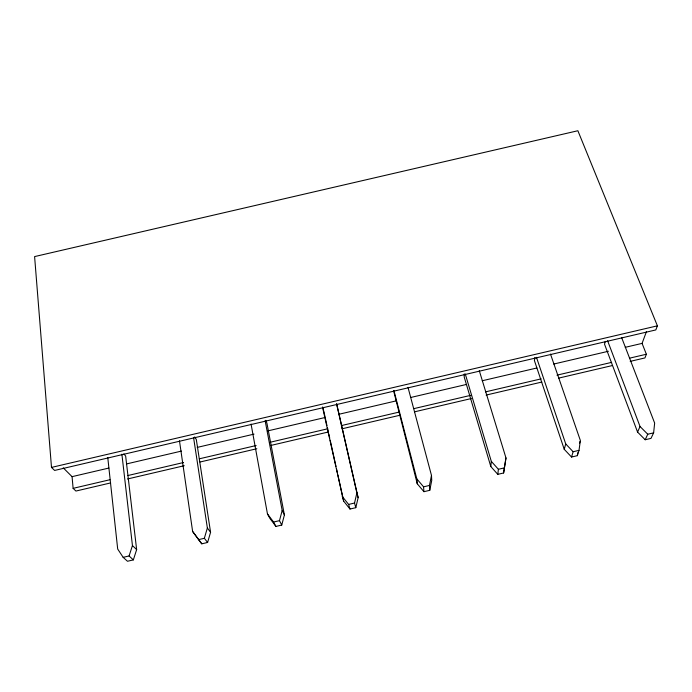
<?xml version="1.0" encoding="UTF-8"?>
<svg xmlns="http://www.w3.org/2000/svg" width="692" height="692" viewBox="0 0 692 692"><rect width="100%" height="100%" fill="white"/><g stroke="black" fill="none" stroke-linecap="round" stroke-linejoin="round"><path stroke-width="1.04" d="M464.271 373.914L464.194 376.941L490.801 466.529L497.79 474.349L503.603 472.982L505.973 457.94L479.288 370.696M490.801 466.529L491.32 461.382L465.266 373.974M605.344 341.381L604.514 344.149L637.574 432.093L645.186 439.749L650.982 438.391L653.629 432.846L654.649 423.063L621.58 337.445M497.79 474.349L498.396 469.28L491.32 461.382M503.603 472.982L505.973 457.94M534.925 357.409L534.397 360.532L564.239 449.298L571.54 457.04L577.344 455.673L577.742 452.75M577.344 455.673L579.014 450.362L580.363 440.493L550.486 354.062M393.523 390.452L417.267 483.786L423.937 491.683L429.758 490.317L429.464 485.455L431.479 475.421L408.003 387.356M429.758 490.317L431.747 480.386L431.479 475.421M322.558 407.328L343.621 501.069L349.979 509.044L355.809 507.677L358.127 497.66L336.632 403.747M355.809 507.677L354.529 503.041L356.882 492.92L336.623 404.042M251.058 424.04L267.458 513.897L269.88 518.369L275.918 526.43L281.756 525.055L279.49 520.652L282.18 510.445L265.14 420.745M281.756 525.055L284.403 514.96L266.887 423.063L265.711 420.321M564.239 449.298L565.727 443.927L536.473 357.332M179.462 440.769L192.627 531.447L201.761 543.834L207.6 542.467L210.576 532.286L196.32 439.558L194.703 436.92M207.6 542.467L204.339 538.289L207.366 527.996L193.561 437.474M571.54 457.04L573.132 451.738L579.014 450.362M579.524 443.2L580.086 441.392M107.762 457.49L117.692 549.033L123.159 557.345L127.492 561.264L133.34 559.897L136.644 549.63L125.659 456.071L123.885 453.9M123.159 557.345L129.084 555.953L132.449 545.564L121.887 454.186M630.213 361.371L644.944 357.928L646.371 354.243L642.072 343.388L646.475 331.537M657.4 325.828L655.808 329.937L54.625 470.439L51.493 467.411L34.6 256.585L577.872 130.736L657.4 325.828L51.493 467.411M637.574 432.093L640.031 426.497L607.593 340.715M645.186 439.749L647.755 434.23L653.629 432.846M63.223 467.844L72.063 476.658L108.878 468.052M126.757 463.874L181.442 451.089M197.211 447.404L254.007 434.126M267.674 430.926L324.47 417.648M339.192 414.205L395.98 400.928M410.702 397.485L466.443 384.449M482.22 380.764L536.906 367.98M553.73 364.044L608.415 351.259M625.248 347.323L642.072 343.388M72.063 476.658L73.118 488.344L109.933 479.729M127.812 475.551L183.562 462.507M199.339 458.813L256.135 445.527M269.811 442.326L327.662 428.798M341.338 425.597L399.189 412.069M413.911 408.626L470.716 395.34M485.438 391.888L541.187 378.853M556.965 375.159L611.659 362.366M629.538 358.179L646.371 354.243M110.625 482.929L75.912 491.052L73.118 488.344M127.458 478.994L184.254 465.707M200.031 462.014L256.827 448.727M270.503 445.527L328.345 431.998M342.021 428.798L399.872 415.261M414.594 411.818L471.39 398.531M486.121 395.08L541.862 382.045M558.695 378.109L612.333 365.558M198.414 539.682L204.339 538.289M267.458 513.897L273.574 522.045L279.49 520.652M342.185 496.363L348.621 504.425L354.529 503.041M393.956 390.643L416.809 478.864L423.565 486.839L429.464 485.455M498.396 469.28L504.286 467.896M129.084 555.953L133.34 559.897M132.449 545.564L136.644 549.63M640.031 426.497L647.755 434.23M565.727 443.927L573.132 451.738M192.627 531.447L201.761 543.834M207.366 527.996L210.576 532.286M273.574 522.045L275.918 526.43M282.18 510.445L284.403 514.96M348.621 504.425L349.979 509.044M322.68 407.008L323.493 409.828M356.882 492.92L358.127 497.66M323.726 410.875L326.961 425.563M327.428 427.656L328.354 431.851M328.812 433.953L329.738 438.148M330.205 440.242L335.992 466.46M336.45 468.553L337.376 472.748M337.843 474.85L343.621 501.069M416.809 478.864L417.267 483.786M423.565 486.839L423.937 491.683"/></g></svg>
